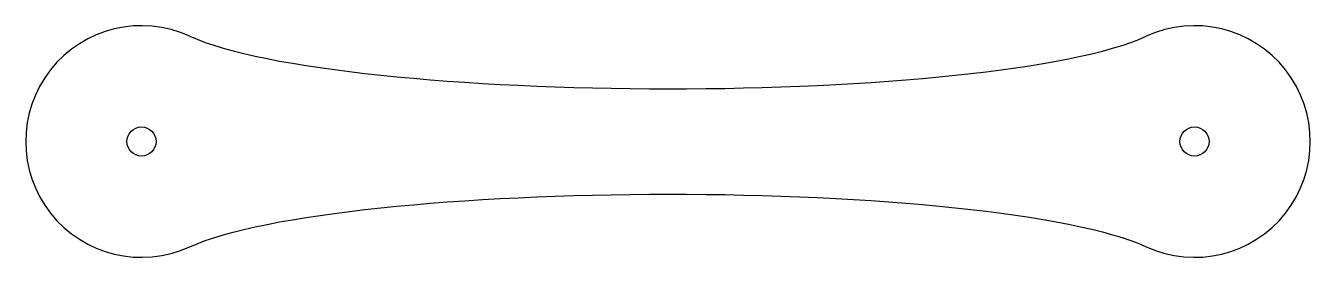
# Model space of a CAD drawing. Header units: millimetres. Extents: x -11 to 111, y -11 to 11.
import ezdxf

# ---------------------------------------------------------------- set-up
doc = ezdxf.new("R2010")
doc.units = ezdxf.units.MM

msp = doc.modelspace()

# ---------------------------------------------------------------- linework, layer by layer
at = {"color": 7, "linetype": 'Continuous', "lineweight": 25}
for centre in [(0, 0), (100, 0)]:
    msp.add_circle(centre, 1.38, dxfattribs=at)
for centre, start, end in [((0, 0), 65.38, 294.62), ((100, 0), 245.38, 114.62)]:
    msp.add_arc(centre, 11, start, end, dxfattribs=at)
for points in [[(4.58, 10), (11.56, 6.8), (50.12, 3.22), (88.36, 6.77), (95.42, 10)], [(4.58, -10), (11.56, -6.8), (50.12, -3.22), (88.36, -6.77), (95.42, -10)]]:
    msp.add_open_spline(points, degree=3, knots=[0, 0, 0, 0, 0.499463, 1, 1, 1, 1], dxfattribs=at)

doc.saveas('drawing.dxf')
